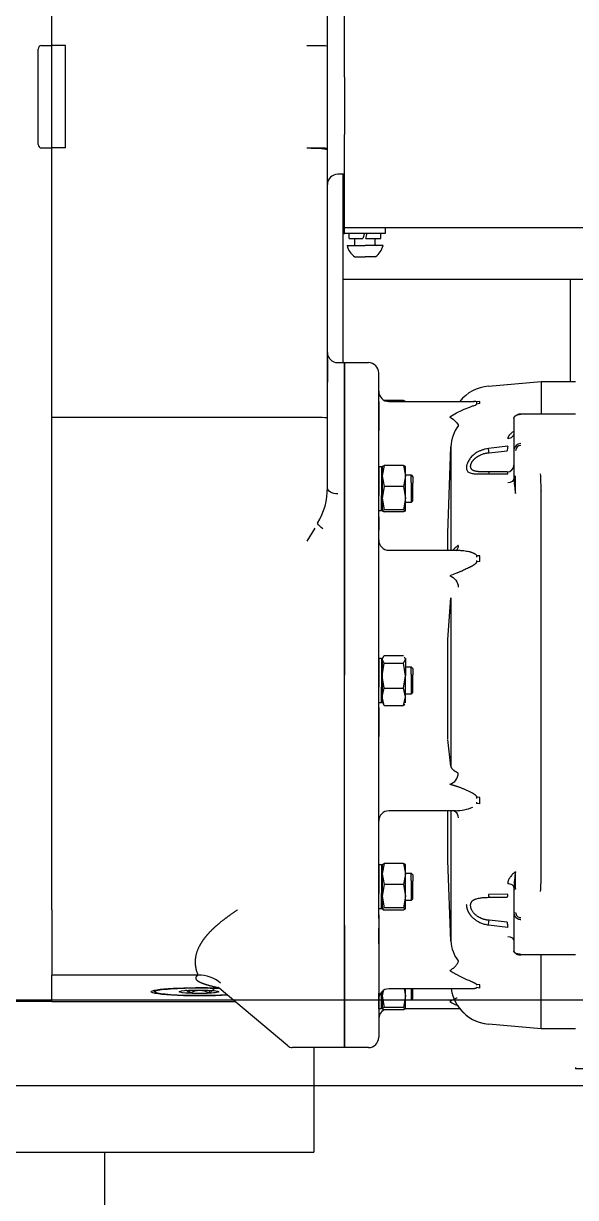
# Model space of a CAD drawing. Extents: x -599358 to 2865263, y -1062760 to 486533.
# Drawn here: x 1909829 to 1910082, y -666646 to -666108 of the extents above; entities that cross this region are included whole.
import ezdxf

# ---------------------------------------------------------------- set-up
doc = ezdxf.new("R2010")
doc.units = 0
for name, color, linetype in [('A-LIN-V', 9, 'Continuous'), ('EWHS5T6M-1', 7, 'Continuous'), ('EWHS5T6M-3', 7, 'Continuous'), ('FHSGH10105-主梁-06', 7, 'Continuous'), ('取电臂', 7, 'Continuous')]:
    doc.layers.add(name, color=color, linetype=linetype)

# ---------------------------------------------------------------- blocks, each defined once
blk = doc.blocks.new('G$C20E3758E-M')
at = {"layer": 'EWHS5T6M-1', "color": 3, "linetype": 'Continuous'}
for p, q in [((-1242.83, 2948.21), (-1242.83, 2978.13)), ((-1317.82, 2753.73), (-1317.82, 2723.15)), ((-1317.82, 2753.73), (-1317.82, 2723.15)), ((-1429.81, 2723.15), (-1357.82, 2723.15)), ((-1378.82, 2723.15), (-1357.82, 2723.15))]:
    blk.add_line(p, q, dxfattribs=at)
at = {"layer": 'EWHS5T6M-3', "color": 3, "linetype": 'Continuous'}
for p, q in [((-1308.83, 3037.09), (-1308.83, 3223.6)), ((-1394.32, 3046.28), (-1394.32, 3136.92)), ((-1394.32, 3046.28), (-1394.32, 3136.4)), ((-1313.82, 3046.19), (-1313.82, 3104.82)), ((-1398.32, 3017.39), (-1398.32, 3045.28)), ((-1397.32, 3046.28), (-1394.32, 3046.28)), ((-1394.32, 3044.66), (-1394.32, 3046.28)), ((-1394.32, 3044.66), (-1394.32, 3046.28)), ((-1390.32, 3046.28), (-1394.32, 3046.28)), ((-1394.32, 3041.45), (-1394.32, 3044.66)), ((-1394.32, 3041.45), (-1394.32, 3044.66)), ((-1390.32, 3016.39), (-1390.32, 3046.28)), ((-1319.82, 3046.28), (-1314.82, 3046.28)), ((-1313.82, 3016.31), (-1313.82, 3046.19)), ((-1394.32, 3019.13), (-1394.32, 3041.45)), ((-1394.32, 3019.13), (-1394.32, 3041.45)), ((-1308.83, 3037.09), (-1308.83, 3020.35)), ((-1308.83, 3019.63), (-1308.83, 3020.35)), ((-1394.32, 3016.39), (-1394.32, 3019.13)), ((-1394.32, 3016.39), (-1394.32, 3019.13)), ((-1308.83, 2993.13), (-1308.83, 3019.63)), ((-1397.32, 3016.39), (-1394.32, 3016.39)), ((-1394.32, 2938.36), (-1394.32, 3016.39)), ((-1394.32, 2937.7), (-1394.32, 3016.39)), ((-1390.32, 3016.39), (-1394.32, 3016.39)), ((-1319.82, 3016.39), (-1314.82, 3016.39)), ((-1313.82, 3015.87), (-1313.82, 3016.31)), ((-1313.82, 2937.58), (-1313.82, 3015.87)), ((-1308.83, 3008.72), (-1310.82, 3008.72)), ((-1309.32, 3008.72), (-1309.32, 2953.71)), ((-1308.83, 2993.13), (-726.88, 2993.13)), ((-1308.83, 2991.53), (-1308.83, 2993.13)), ((-1296.83, 2991.53), (-1296.83, 2993.13)), ((-1308.83, 2991.29), (-1309.32, 2991.29)), ((-1308.83, 2991.29), (-1308.83, 2991.53)), ((-1308.83, 2991.53), (-1296.83, 2991.53)), ((-1307.48, 2989.93), (-1307.48, 2991.53)), ((-1307.48, 2989.93), (-1303.45, 2989.93)), ((-1305.83, 2988.18), (-1305.83, 2989.93)), ((-1303.03, 2991.53), (-1303.45, 2989.93)), ((-1302.63, 2989.93), (-1302.2, 2991.53)), ((-1302.63, 2989.93), (-1298.18, 2989.93)), ((-1299.83, 2988.18), (-1299.83, 2989.93)), ((-1298.18, 2989.93), (-1298.18, 2991.53)), ((-1308.08, 2987.93), (-1302.83, 2987.93)), ((-1297.58, 2987.93), (-1302.83, 2987.93)), ((-1305.83, 2984.63), (-1302.83, 2984.63)), ((-1299.83, 2984.63), (-1302.83, 2984.63)), ((-1300.52, 2984.63), (-1300.51, 2984.63)), ((-1313.82, 2954.6), (-1313.82, 2947.98)), ((-1310.82, 2953.71), (-1308.83, 2953.71)), ((-1308.83, 2953.71), (-1308.83, 2862.43)), ((-1308.83, 2789.45), (-1308.83, 2953.71)), ((-1308.83, 2953.71), (-1301.83, 2953.71)), ((-1298.83, 2791.38), (-1298.83, 2950.71)), ((-1266.78, 2946.86), (-1251.33, 2948.21)), ((-1251.33, 2948.21), (-1251.33, 2938.75)), ((-1251.33, 2948.21), (-1241.33, 2948.21)), ((-1298.83, 2942.4), (-1298.83, 2933.94)), ((-1291.61, 2942.7), (-1297.19, 2942.7)), ((-1295.83, 2942.37), (-1270.96, 2942.37)), ((-1291.03, 2942.37), (-1291.61, 2942.7)), ((-1291.03, 2942.37), (-1291.03, 2942.4)), ((-1269.33, 2942.36), (-1270.23, 2942.23)), ((-1270.23, 2942.23), (-1270.23, 2941.63)), ((-1269.33, 2941.77), (-1270.23, 2941.63)), ((-1269.33, 2941.77), (-1269.33, 2942.35)), ((-1257.33, 2938.75), (-1241.33, 2938.75)), ((-1394.32, 2811.78), (-1394.32, 2937.7)), ((-1319.82, 2937.7), (-1394.32, 2937.7)), ((-1394.32, 2811.78), (-1394.32, 2937.04)), ((-1313.82, 2917.24), (-1313.82, 2937.58)), ((-1259.33, 2937.43), (-1259.33, 2928.18)), ((-1298.83, 2929.4), (-1298.83, 2933.94)), ((-1278.65, 2903.88), (-1277.73, 2929.16)), ((-1277.73, 2929.16), (-1277.73, 2898.93)), ((-1261.16, 2929.33), (-1266.78, 2928.63)), ((-1266.61, 2927.42), (-1261.33, 2927.93)), ((-1259.33, 2928.18), (-1259.33, 2920.75)), ((-1298.83, 2923.41), (-1298.83, 2914.96)), ((-1298.83, 2923.41), (-1298, 2923.41)), ((-1298, 2923.41), (-1298, 2914.96)), ((-1298, 2923.41), (-1297.83, 2922.71)), ((-1297.25, 2923.71), (-1297.83, 2920.64)), ((-1297.83, 2923.41), (-1297.83, 2920.64)), ((-1297.74, 2923.44), (-1297.25, 2923.71)), ((-1291.61, 2923.71), (-1297.25, 2923.71)), ((-1291.61, 2923.71), (-1291.03, 2920.64)), ((-1291.03, 2923.39), (-1291.61, 2923.71)), ((-1291.03, 2920.64), (-1291.03, 2923.41)), ((-1291.03, 2920.91), (-1289.33, 2920.91)), ((-1289.33, 2918.76), (-1289.33, 2920.91)), ((-1289.33, 2920.91), (-1288.83, 2920.41)), ((-1266.78, 2921.23), (-1261.16, 2921.24)), ((-1261.33, 2921.79), (-1266.61, 2921.79)), ((-1259.33, 2920.75), (-1259.33, 2919.97)), ((-1297.83, 2920.64), (-1297.83, 2914.17)), ((-1297.83, 2920.64), (-1297.25, 2917.57)), ((-1297.25, 2917.57), (-1297.83, 2914.17)), ((-1291.61, 2917.57), (-1297.25, 2917.57)), ((-1291.03, 2920.64), (-1291.61, 2917.57)), ((-1291.61, 2917.57), (-1291.03, 2914.17)), ((-1291.03, 2914.17), (-1291.03, 2920.64)), ((-1289.33, 2918.76), (-1289.33, 2912.91)), ((-1288.83, 2920.41), (-1288.83, 2918.53)), ((-1288.83, 2913.41), (-1288.83, 2918.53)), ((-1298.83, 2910.41), (-1298.83, 2914.96)), ((-1298, 2910.41), (-1298, 2914.96)), ((-1297.83, 2914.17), (-1297.25, 2910.76)), ((-1297.83, 2914.17), (-1297.83, 2910.44)), ((-1291.03, 2914.17), (-1291.61, 2910.76)), ((-1291.03, 2910.44), (-1291.03, 2914.17)), ((-1251.33, 2804.45), (-1251.33, 2916.24)), ((-1298, 2910.41), (-1298.83, 2910.41)), ((-1297.83, 2911.11), (-1298, 2910.41)), ((-1297.25, 2910.76), (-1297.83, 2910.44)), ((-1297.83, 2910.44), (-1297.25, 2910.11)), ((-1297.83, 2910.41), (-1297.83, 2910.44)), ((-1291.61, 2910.76), (-1297.25, 2910.76)), ((-1291.61, 2910.76), (-1291.03, 2910.44)), ((-1291.03, 2910.44), (-1291.61, 2910.11)), ((-1289.33, 2912.91), (-1291.03, 2912.91)), ((-1288.83, 2913.41), (-1289.33, 2912.91)), ((-1298.83, 2908.7), (-1298.83, 2904.79)), ((-1291.61, 2910.11), (-1297.25, 2910.11)), ((-1317.52, 2905.43), (-1319.82, 2901.56)), ((-1298.83, 2900.25), (-1298.83, 2904.79)), ((-1278.65, 2898.93), (-1278.65, 2903.88)), ((-1295.83, 2898.93), (-1275.41, 2898.93)), ((-1270.23, 2897.31), (-1270.24, 2896.94)), ((-1269.33, 2897.35), (-1270.23, 2897.31)), ((-1269.33, 2895.63), (-1269.33, 2897.35)), ((-1270.24, 2895.91), (-1270.23, 2895.54)), ((-1269.33, 2895.63), (-1270.23, 2895.54)), ((-1276.11, 2892.23), (-1278.04, 2891.49)), ((-1278.65, 2872.83), (-1277.73, 2885.06)), ((-1277.73, 2885.06), (-1277.73, 2835.94)), ((-1278.65, 2843.9), (-1278.65, 2872.83)), ((-1298.83, 2867.41), (-1298.83, 2858.95)), ((-1298.83, 2867.41), (-1298, 2867.41)), ((-1298, 2867.41), (-1298, 2858.95)), ((-1298, 2867.41), (-1297.83, 2866.71)), ((-1297.83, 2867.11), (-1297.25, 2868.24)), ((-1297.25, 2865.98), (-1297.83, 2867.11)), ((-1297.83, 2867.11), (-1297.83, 2862.31)), ((-1297.83, 2862.31), (-1297.25, 2865.98)), ((-1297.25, 2868.24), (-1291.61, 2868.24)), ((-1297.25, 2865.98), (-1291.61, 2865.98)), ((-1291.61, 2865.98), (-1291.03, 2867.11)), ((-1291.03, 2862.31), (-1291.61, 2865.98)), ((-1291.03, 2867.11), (-1291.34, 2867.73)), ((-1291.03, 2867.41), (-1291.03, 2867.11)), ((-1291.03, 2867.11), (-1291.03, 2862.31)), ((-1308.83, 2753.73), (-1308.83, 2862.43)), ((-1291.03, 2864.91), (-1289.33, 2864.91)), ((-1289.33, 2862.76), (-1289.33, 2864.91)), ((-1289.33, 2864.91), (-1288.83, 2864.41)), ((-1289.33, 2862.76), (-1289.33, 2856.91)), ((-1288.83, 2864.41), (-1288.83, 2862.53)), ((-1288.83, 2857.41), (-1288.83, 2862.53)), ((-1298.83, 2854.41), (-1298.83, 2858.95)), ((-1298, 2854.41), (-1298, 2858.95)), ((-1297.25, 2858.65), (-1297.83, 2862.31)), ((-1297.83, 2862.31), (-1297.83, 2856.12)), ((-1291.61, 2858.65), (-1291.03, 2862.31)), ((-1291.03, 2856.12), (-1291.03, 2862.31)), ((-1297.83, 2856.12), (-1297.25, 2858.65)), ((-1297.83, 2856.12), (-1297.83, 2854.41)), ((-1297.25, 2853.58), (-1297.83, 2856.12)), ((-1297.25, 2858.65), (-1291.61, 2858.65)), ((-1291.03, 2856.12), (-1291.61, 2858.65)), ((-1291.61, 2853.58), (-1291.03, 2856.12)), ((-1289.33, 2856.91), (-1291.03, 2856.91)), ((-1291.03, 2854.41), (-1291.03, 2856.12)), ((-1288.83, 2857.41), (-1289.33, 2856.91)), ((-1298, 2854.41), (-1298.83, 2854.41)), ((-1298.83, 2853.03), (-1298.83, 2844.57)), ((-1297.83, 2855.11), (-1298, 2854.41)), ((-1297.83, 2854.71), (-1297.25, 2853.58)), ((-1297.25, 2853.58), (-1291.61, 2853.58)), ((-1291.34, 2854.09), (-1291.61, 2853.58)), ((-1298.83, 2840.03), (-1298.83, 2844.57)), ((-1277.73, 2835.94), (-1278.63, 2843.72)), ((-1270.23, 2826.86), (-1270.24, 2826.46)), ((-1270.24, 2825.35), (-1270.23, 2824.95)), ((-1269.33, 2826.79), (-1270.23, 2826.86)), ((-1269.33, 2824.94), (-1270.23, 2824.95)), ((-1269.33, 2824.94), (-1269.33, 2826.79)), ((-1276.42, 2822.86), (-1295.83, 2822.86)), ((-1278.65, 2818.21), (-1278.65, 2822.86)), ((-1277.78, 2823.03), (-1277.73, 2822.6)), ((-1277.73, 2822.6), (-1277.73, 2801.27)), ((-1278.65, 2808.34), (-1278.65, 2818.21)), ((-1394.32, 2793.9), (-1394.32, 2811.78)), ((-1394.32, 2793.9), (-1394.32, 2811.78)), ((-1277.73, 2784.83), (-1278.65, 2808.34)), ((-1298.83, 2807.19), (-1298.83, 2798.74)), ((-1298.83, 2807.19), (-1298, 2807.19)), ((-1298, 2807.19), (-1298, 2798.74)), ((-1298, 2807.19), (-1297.83, 2806.49)), ((-1297.25, 2807.5), (-1297.83, 2804.42)), ((-1297.83, 2807.19), (-1297.83, 2804.42)), ((-1297.83, 2804.42), (-1297.25, 2801.35)), ((-1297.83, 2804.42), (-1297.83, 2797.95)), ((-1297.74, 2807.22), (-1297.25, 2807.5)), ((-1291.61, 2807.5), (-1297.25, 2807.5)), ((-1291.03, 2807.17), (-1291.61, 2807.5)), ((-1291.61, 2807.5), (-1291.03, 2804.42)), ((-1291.03, 2804.42), (-1291.61, 2801.35)), ((-1291.03, 2804.42), (-1291.03, 2807.19)), ((-1291.03, 2804.69), (-1289.33, 2804.69)), ((-1291.03, 2797.95), (-1291.03, 2804.42)), ((-1289.33, 2802.54), (-1289.33, 2804.69)), ((-1289.33, 2804.69), (-1288.83, 2804.19)), ((-1288.83, 2804.19), (-1288.83, 2802.31)), ((-1251.33, 2804.44), (-1251.33, 2804.45)), ((-1297.25, 2801.35), (-1297.83, 2797.95)), ((-1291.61, 2801.35), (-1297.25, 2801.35)), ((-1291.61, 2801.35), (-1291.03, 2797.95)), ((-1289.33, 2802.54), (-1289.33, 2796.7)), ((-1288.83, 2797.2), (-1288.83, 2802.31)), ((-1277.73, 2801.27), (-1277.73, 2784.83)), ((-1298.83, 2794.2), (-1298.83, 2798.74)), ((-1298, 2794.2), (-1298, 2798.74)), ((-1297.83, 2797.95), (-1297.25, 2794.55)), ((-1297.83, 2797.95), (-1297.83, 2794.22)), ((-1291.03, 2797.95), (-1291.61, 2794.55)), ((-1291.03, 2794.22), (-1291.03, 2797.95)), ((-1261.16, 2798.49), (-1266.78, 2798.38)), ((-1266.61, 2797.6), (-1261.33, 2797.68)), ((-1259.33, 2800.45), (-1259.33, 2799.72)), ((-1259.33, 2799.72), (-1259.33, 2792.88)), ((-1394.32, 2793.9), (-1394.32, 2775.35)), ((-1394.32, 2793.9), (-1394.32, 2774.9)), ((-1298, 2794.2), (-1298.83, 2794.2)), ((-1297.83, 2794.9), (-1298, 2794.2)), ((-1297.25, 2794.55), (-1297.83, 2794.22)), ((-1297.83, 2794.22), (-1297.25, 2793.89)), ((-1297.83, 2794.2), (-1297.83, 2794.22)), ((-1291.61, 2794.55), (-1297.25, 2794.55)), ((-1291.61, 2793.89), (-1297.25, 2793.89)), ((-1291.61, 2794.55), (-1291.03, 2794.22)), ((-1291.03, 2794.22), (-1291.61, 2793.89)), ((-1289.33, 2796.7), (-1291.03, 2796.7)), ((-1288.83, 2797.2), (-1289.33, 2796.7)), ((-1298.83, 2792.48), (-1298.83, 2788.57)), ((-1298.83, 2791.38), (-1298.83, 2756.73)), ((-1261.33, 2790.37), (-1266.61, 2790.88)), ((-1259.33, 2792.88), (-1259.33, 2781.84)), ((-1308.83, 2789.45), (-1308.83, 2753.73)), ((-1298.83, 2784.03), (-1298.83, 2788.57)), ((-1266.78, 2789.56), (-1261.16, 2788.85)), ((-1241.33, 2780.78), (-1257.33, 2780.78)), ((-1251.33, 2759.23), (-1251.33, 2780.78)), ((-1298.83, 2778.04), (-1298.83, 2769.59)), ((-1351.65, 2774.9), (-1394.32, 2774.9)), ((-1394.32, 2767.06), (-1394.32, 2774.9)), ((-1394.32, 2767.18), (-1394.32, 2774.79)), ((-1351.65, 2774.9), (-1351.64, 2774.9)), ((-1364.32, 2770.02), (-1364.32, 2770.48)), ((-1354.02, 2769.58), (-1354.02, 2770.47)), ((-1348.25, 2769.6), (-1348.25, 2770.45)), ((-1325.38, 2754.2), (-1345.45, 2771.03)), ((-1298, 2769.94), (-1298, 2769.59)), ((-1297.58, 2770.24), (-1297.83, 2768.8)), ((-1297.83, 2770.11), (-1297.83, 2768.8)), ((-1271.85, 2770.88), (-1295.83, 2770.88)), ((-1291.38, 2770.88), (-1291.03, 2768.8)), ((-1291.03, 2768.8), (-1291.03, 2770.88)), ((-1289.33, 2770.88), (-1289.33, 2767.54)), ((-1288.83, 2768.04), (-1288.83, 2770.88)), ((-1270.23, 2772.14), (-1270.24, 2771.95)), ((-1270.24, 2771.41), (-1270.23, 2771.22)), ((-1269.33, 2772), (-1270.23, 2772.14)), ((-1269.33, 2771.11), (-1270.23, 2771.22)), ((-1269.33, 2771.11), (-1269.33, 2772)), ((-1394.32, 2767.14), (-1413.54, 2767.14)), ((-1340.71, 2767.06), (-1394.32, 2767.06)), ((-1298.83, 2765.04), (-1298.83, 2769.59)), ((-1298, 2765.04), (-1298, 2769.59)), ((-1297.83, 2768.8), (-1297.83, 2765.07)), ((-1297.83, 2768.8), (-1297.25, 2765.39)), ((-1291.03, 2768.8), (-1291.61, 2765.39)), ((-1291.03, 2765.07), (-1291.03, 2768.8)), ((-1289.33, 2767.54), (-1291.03, 2767.54)), ((-1288.83, 2768.04), (-1289.33, 2767.54)), ((-1298, 2765.04), (-1298.83, 2765.04)), ((-1297.83, 2765.74), (-1298, 2765.04)), ((-1297.25, 2765.39), (-1297.83, 2765.07)), ((-1297.83, 2765.04), (-1297.83, 2765.07)), ((-1297.83, 2765.07), (-1297.25, 2764.74)), ((-1291.61, 2765.39), (-1297.25, 2765.39)), ((-1291.61, 2764.74), (-1297.25, 2764.74)), ((-1291.61, 2764.74), (-1297.19, 2764.74)), ((-1291.61, 2765.39), (-1291.03, 2765.07)), ((-1291.03, 2765.07), (-1291.61, 2764.74)), ((-1291.03, 2765.07), (-1291.61, 2764.74)), ((-1275.13, 2765.07), (-1291.03, 2765.07)), ((-1275.13, 2765.07), (-1291.03, 2765.07)), ((-1298.83, 2762.07), (-1298.83, 2756.73)), ((-1251.33, 2759.23), (-1266.78, 2760.58)), ((-1251.33, 2759.23), (-1266.78, 2760.58)), ((-1241.33, 2759.23), (-1251.33, 2759.23)), ((-1241.33, 2759.23), (-1251.33, 2759.23)), ((-1308.83, 2753.73), (-1324.1, 2753.73)), ((-1317.82, 2753.73), (-1317.82, 2723.15)), ((-1317.82, 2753.73), (-1317.82, 2723.15)), ((-1308.83, 2753.73), (-1317.82, 2753.73)), ((-1301.83, 2753.73), (-1308.83, 2753.73)), ((-1301.83, 2753.73), (-1308.83, 2753.73)), ((-1241.33, 2747.95), (-1241.33, 2747.5)), ((-1241.33, 2747.95), (-1241.33, 2747.5)), ((-1051.35, 2747.5), (-1241.33, 2747.5)), ((-1051.35, 2747.5), (-1241.33, 2747.5)), ((-1429.81, 2723.15), (-1325.82, 2723.15)), ((-1378.82, 2723.15), (-1325.82, 2723.15)), ((-1325.82, 2723.15), (-1317.82, 2723.15)), ((-1325.82, 2723.15), (-1317.82, 2723.15))]:
    blk.add_line(p, q, dxfattribs=at)
for centre, radius, start, end in [((-1397.32, 3045.28), 1, 90, 180), ((-1397.32, 3017.39), 1, 180, 270), ((-1310.82, 3005.72), 3, 90, 180), ((-1302.83, 2989.09), 5.38, 192.4855, 236.0883), ((-1306.08, 2988.18), 0.25, 270, 0), ((-1299.58, 2988.18), 0.25, 180, 270), ((-1302.83, 2989.09), 5.38, 303.9117, 347.5145), ((-1310.82, 2956.71), 3, 180, 270), ((-1301.83, 2950.71), 3, 0, 90), ((-1295.83, 2945.37), 3, 180, 270), ((-1265.74, 2934.91), 12, 95, 141.5339), ((-1318.32, 2865.73), 71.99, 86.4159, 91.1933), ((-1266.43, 2928.73), 11.3, 144.0079, 177.8344), ((-1316.7, 2920.84), 50.53, 7.4867, 8.8757), ((-1208.82, 2922.12), 52.83, 172.1589, 173.6941), ((-1257.38, 2928.13), 1.95, 88.589, 178.5506), ((-1257.31, 2928.03), 1.52, 90.7749, 180.7566), ((-1261.33, 2923.79), 2, 269.9622, 359.9621), ((-1589.91, 2904.04), 338.8, 2.0647, 2.9141), ((-1332.94, 2916.97), 19.12, 327.9797, 0.804), ((-1222.73, 2921.51), 36.64, 182.4106, 189.3696), ((-1862.76, 2923.29), 603.93, 359.2651, 359.74293), ((-1251.22, 2916.24), 0.108, 178.9565, 182.8542), ((-1295.83, 2901.93), 3, 180, 270), ((-1279.02, 2833.92), 3.44, 286.5513, 359.1466), ((-1295.83, 2819.86), 3, 90, 180), ((-1276.38, 2835.54), 12.65, 269.7868, 293.4148), ((-1216.53, 2798.58), 42.84, 171.2625, 177.4992), ((-2079.9, 2795.54), 821.09, 0.30865, 0.66611), ((-1471.82, 2811.31), 220.6, 356.89, 358.2177), ((-1264.41, 2798.5), 2.38, 182.9811, 202.2857), ((-1819.01, 2862.66), 557.05, 352.4592, 352.5971), ((-1257.37, 2793.17), 1.46, 181.5469, 271.5974), ((-1060.95, 2812.51), 201.6, 186.3031, 186.7393), ((-1267.63, 2785.27), 10.11, 182.5089, 218.1426), ((-1258.84, 2781.86), 0.486, 181.8362, 271.7254), ((-1351.65, 2764.41), 10.5, 50.834, 89.9004), ((-1351.12, 2764.49), 5.86, 60.694, 119.6827), ((-1295.83, 2767.88), 3, 90, 180), ((-1265.74, 2772.53), 12, 187.9295, 265), ((-1271.1, 2778.27), 13.09, 238.0128, 249.6984), ((-1295.83, 2762.07), 3, 117.1281, 180), ((-1295.83, 2762.07), 3, 117.1281, 180), ((-1265.74, 2772.53), 12, 218.4661, 265), ((-1301.83, 2756.73), 3, 270, 0), ((-1301.83, 2756.73), 3, 270, 0), ((-1324.1, 2755.73), 2, 230, 270)]:
    blk.add_arc(centre, radius, start, end, dxfattribs=at)
at = {"layer": 'EWHS5T6M-3', "color": 3, "linetype": 'Continuous', "extrusion": (0, 0, -1)}
for centre, major_axis, ratio, start_param, end_param in [((-1314.82, 3046.19), (1, 0), 0.087156, 4.712389, 6.283185), ((-1319.82, 3015.87), (6, 0), 0.087156, 4.712389, 6.283185), ((-1314.82, 3016.31), (-1, 0), 0.087156, 1.570796, 3.141593), ((-1278.04, 2936.96), (2.42, -1.77), 0.246907, 4.534324, 6.060506), ((-1310.82, 2917.24), (3, 0), 0.616789, 1.570796, 3.141593), ((-1261.33, 2919.97), (-2, 0), 0.692826, 3.141565, 4.625123), ((-1315.18, 2906.72), (2.05, -2.19), 0.378821, 1.18491, 1.960757), ((-1278.04, 2888.83), (1.66, -2.5), 0.728317, 3.880999, 5.407181), ((-1278.04, 2820.13), (-1.19, -2.75), 0.783089, 3.209194, 4.163104), ((-1258.83, 2792.88), (0.5, 0), 0.5, 3.141593, 4.712389), ((-1261.33, 2784.77), (-2, 0), 0.721105, 1.658063, 3.14162), ((-1351.32, 2770.02), (13, 0), 0.087156, 0.894834, 3.627495), ((-1351.32, 2770.02), (14, 0), 0.087156, 3.141593, 5.13954), ((-1351.32, 2770.02), (-14, 0), 0.087156, 4.081811, 6.283185), ((-1351.32, 2770.02), (-13, 0), 0.087156, 0.485902, 2.024816), ((-1351.32, 2770.02), (5.77, 0), 0.087156, 3.103896, 4.151094), ((-1351.32, 2770.02), (-5.77, 0), 0.087156, 5.198291, 6.245489), ((-1351.32, 2770.02), (-5.77, 0), 0.087156, 1.009501, 2.056699), ((-1351.32, 2770.02), (5.77, 0), 0.087156, 5.198291, 6.245489), ((-1351.32, 2770.02), (-5.77, 0), 0.087156, 3.103896, 3.627495), ((-1351.32, 2770.02), (5.77, 0), 0.087156, 1.009501, 2.056699), ((-1351.32, 2770.02), (5.77, 0), 0.087156, 0.485902, 1.009501)]:
    blk.add_ellipse(centre, major_axis=major_axis, ratio=ratio, start_param=start_param, end_param=end_param, dxfattribs=at)
at = {"layer": 'EWHS5T6M-3', "color": 3, "linetype": 'Continuous'}
for points, degree, knots in [([(-1278.04, 2937.87), (-1277.44, 2938.27), (-1276.78, 2938.67), (-1275.36, 2939.43), (-1274.63, 2939.77), (-1273.13, 2940.41), (-1272.36, 2940.7), (-1271.3, 2941.09), (-1270.96, 2941.21), (-1270.41, 2941.44), (-1270.21, 2941.55), (-1270.23, 2941.63)], 3, [0, 0, 0, 0, 0.25, 0.25, 0.5, 0.5, 0.75, 0.75, 0.875, 0.875, 1, 1, 1, 1]), ([(-1270.23, 2942.23), (-1270.21, 2942.29), (-1270.33, 2942.33), (-1270.59, 2942.36), (-1270.69, 2942.37), (-1270.91, 2942.37), (-1271.03, 2942.37), (-1271.15, 2942.37)], 3, [0, 0, 0, 0, 0.125, 0.125, 0.1875, 0.1875, 0.25, 0.25, 0.25, 0.25]), ([(-1259.33, 2937.43), (-1259.33, 2937.46), (-1259.33, 2937.52), (-1259.31, 2937.6), (-1259.29, 2937.68), (-1259.26, 2937.76), (-1259.23, 2937.83), (-1259.18, 2937.9), (-1259.13, 2937.97), (-1259.08, 2938.04), (-1259.01, 2938.1), (-1258.95, 2938.16), (-1258.88, 2938.22), (-1258.8, 2938.27), (-1258.72, 2938.32), (-1258.64, 2938.37), (-1258.56, 2938.41), (-1258.47, 2938.45), (-1258.39, 2938.48), (-1258.3, 2938.52), (-1258.21, 2938.54), (-1258.12, 2938.57), (-1258.03, 2938.59), (-1257.94, 2938.61), (-1257.85, 2938.62), (-1257.76, 2938.63), (-1257.67, 2938.64), (-1257.58, 2938.65), (-1257.5, 2938.65), (-1257.41, 2938.66), (-1257.36, 2938.66), (-1257.33, 2938.66)], 3, [0, 0, 0, 0, 0.043815, 0.086945, 0.129389, 0.171151, 0.212229, 0.252628, 0.292346, 0.331388, 0.369753, 0.407445, 0.444466, 0.480818, 0.516503, 0.551525, 0.585887, 0.619591, 0.652642, 0.685043, 0.716798, 0.747913, 0.778391, 0.808237, 0.837458, 0.866059, 0.894046, 0.921426, 0.948207, 0.974395, 1, 1, 1, 1]), ([(-1259.34, 2933.66), (-1259.46, 2933.58), (-1259.86, 2933.31), (-1260.32, 2932.95), (-1260.66, 2932.59), (-1260.83, 2932.37), (-1260.95, 2932.18), (-1261.04, 2932), (-1261.11, 2931.82), (-1261.15, 2931.65), (-1261.15, 2931.53), (-1261.16, 2931.48)], 3, [0.1382956, 0.1382956, 0.1382956, 0.1382956, 0.2500172, 0.4998753, 0.6030875, 0.6772768, 0.7499776, 0.8148651, 0.874988, 0.9374957, 1, 1, 1, 1]), ([(-1259.33, 2933.13), (-1259.33, 2932.76), (-1259.51, 2932.33), (-1260.21, 2931.69), (-1260.71, 2931.51), (-1261.16, 2931.48)], 3, [0, 0, 0, 0, 0.5, 0.5, 1, 1, 1, 1]), ([(-1266.78, 2928.63), (-1267.09, 2928.59), (-1267.69, 2928.49), (-1268.54, 2928.25), (-1269.32, 2927.94), (-1270.03, 2927.58), (-1270.67, 2927.16), (-1271.38, 2926.6), (-1272.1, 2925.84), (-1272.73, 2924.89), (-1273.14, 2923.93), (-1273.29, 2922.98), (-1273.11, 2922.13), (-1272.42, 2921.55), (-1271.35, 2921.31), (-1270.03, 2921.21), (-1268.52, 2921.22), (-1267.38, 2921.23), (-1266.78, 2921.23)], 3, [0, 0, 0, 0, 0.046911, 0.091358, 0.133588, 0.173887, 0.212578, 0.250021, 0.313574, 0.374949, 0.43869, 0.499966, 0.579793, 0.660027, 0.750395, 0.825815, 0.908239, 1, 1, 1, 1]), ([(-1271.99, 2923.42), (-1271.98, 2923.47), (-1271.98, 2923.55), (-1271.97, 2923.68), (-1271.95, 2923.82), (-1271.92, 2923.95), (-1271.88, 2924.09), (-1271.83, 2924.23), (-1271.77, 2924.37), (-1271.71, 2924.5), (-1271.63, 2924.64), (-1271.55, 2924.78), (-1271.46, 2924.92), (-1271.36, 2925.06), (-1271.25, 2925.19), (-1271.13, 2925.33), (-1271, 2925.47), (-1270.87, 2925.6), (-1270.72, 2925.73), (-1270.57, 2925.86), (-1270.41, 2925.99), (-1270.13, 2926.2), (-1269.72, 2926.47), (-1269.14, 2926.77), (-1268.45, 2927.05), (-1267.6, 2927.28), (-1266.96, 2927.37), (-1266.61, 2927.42)], 3, [0, 0, 0, 0, 0.025288, 0.050219, 0.074845, 0.099219, 0.123396, 0.147433, 0.171387, 0.195316, 0.219278, 0.243332, 0.267533, 0.291939, 0.316604, 0.341581, 0.366922, 0.392675, 0.418887, 0.445603, 0.472864, 0.500709, 0.581938, 0.664866, 0.750426, 0.865857, 1, 1, 1, 1]), ([(-1266.61, 2921.79), (-1266.71, 2921.79), (-1266.92, 2921.79), (-1267.22, 2921.79), (-1267.52, 2921.79), (-1267.8, 2921.79), (-1268.08, 2921.8), (-1268.36, 2921.8), (-1268.62, 2921.81), (-1268.87, 2921.82), (-1269.12, 2921.83), (-1269.36, 2921.85), (-1269.59, 2921.87), (-1269.82, 2921.89), (-1270.03, 2921.92), (-1270.29, 2921.95), (-1270.57, 2922.01), (-1270.87, 2922.09), (-1271.13, 2922.19), (-1271.36, 2922.3), (-1271.55, 2922.43), (-1271.71, 2922.58), (-1271.83, 2922.76), (-1271.92, 2922.96), (-1271.98, 2923.18), (-1271.98, 2923.34), (-1271.99, 2923.42)], 3, [0, 0, 0, 0, 0.039878, 0.078912, 0.117144, 0.154619, 0.191384, 0.227489, 0.262988, 0.297935, 0.332389, 0.366411, 0.400064, 0.433413, 0.466526, 0.499471, 0.55456, 0.607472, 0.65855, 0.708176, 0.756766, 0.804764, 0.852628, 0.900824, 0.949803, 1, 1, 1, 1]), ([(-1261.33, 2921.79), (-1261.32, 2921.79), (-1261.31, 2921.8), (-1261.3, 2921.79), (-1261.28, 2921.77), (-1261.27, 2921.75), (-1261.25, 2921.72), (-1261.24, 2921.68), (-1261.23, 2921.64), (-1261.22, 2921.6), (-1261.21, 2921.55), (-1261.2, 2921.5), (-1261.19, 2921.45), (-1261.18, 2921.39), (-1261.17, 2921.34), (-1261.16, 2921.29), (-1261.16, 2921.25), (-1261.16, 2921.24)], 3, [0, 0, 0, 0, 0.087736, 0.172459, 0.254169, 0.332866, 0.408552, 0.481226, 0.550891, 0.617546, 0.681193, 0.741833, 0.799468, 0.8541, 0.905731, 0.954363, 1, 1, 1, 1]), ([(-1259.33, 2920.75), (-1259.33, 2920.71), (-1259.28, 2920.66), (-1259.09, 2920.6), (-1258.96, 2920.58), (-1258.83, 2920.58)], 3, [0, 0, 0, 0, 0.5, 0.5, 1, 1, 1, 1]), ([(-1275.58, 2900.34), (-1275.64, 2900.3), (-1275.78, 2900.21), (-1275.97, 2900.08), (-1276.15, 2899.94), (-1276.33, 2899.8), (-1276.5, 2899.65), (-1276.65, 2899.5), (-1276.8, 2899.35), (-1276.94, 2899.19), (-1277.06, 2899.05), (-1277.13, 2898.97), (-1277.15, 2898.93)], 3, [0, 0, 0, 0, 0.0512179, 0.1029462, 0.155185, 0.2079344, 0.2611942, 0.3149645, 0.3692452, 0.4240363, 0.4793377, 0.5145566, 0.5145566, 0.5145566, 0.5145566]), ([(-1275.58, 2900.34), (-1275.59, 2900.01), (-1275.67, 2899.7), (-1275.93, 2899.16), (-1276.11, 2898.94), (-1276.34, 2898.78)], 3, [0, 0, 0, 0, 0.25, 0.25, 0.5, 0.5, 0.5, 0.5]), ([(-1275.44, 2898.93), (-1275.34, 2898.93), (-1275.12, 2898.92), (-1274.77, 2898.9), (-1274.38, 2898.87), (-1273.85, 2898.81), (-1273.23, 2898.72), (-1272.61, 2898.59), (-1272.2, 2898.49), (-1271.89, 2898.4), (-1271.63, 2898.32), (-1271.38, 2898.23), (-1271.14, 2898.13), (-1270.94, 2898.03), (-1270.76, 2897.93), (-1270.6, 2897.83), (-1270.47, 2897.73), (-1270.37, 2897.63), (-1270.3, 2897.52), (-1270.24, 2897.42), (-1270.23, 2897.35), (-1270.23, 2897.31)], 3, [0.3257543, 0.3257543, 0.3257543, 0.3257543, 0.3613853, 0.4062751, 0.4527727, 0.500881, 0.5992214, 0.6735374, 0.723826, 0.7500871, 0.7851314, 0.8174815, 0.8471724, 0.87425, 0.8987742, 0.9208263, 0.9405178, 0.9580058, 0.9735141, 0.9873631, 1, 1, 1, 1]), ([(-1270.23, 2895.54), (-1270.23, 2895.52), (-1270.23, 2895.48), (-1270.24, 2895.43), (-1270.27, 2895.37), (-1270.3, 2895.3), (-1270.35, 2895.24), (-1270.4, 2895.17), (-1270.46, 2895.1), (-1270.54, 2895.03), (-1270.62, 2894.96), (-1270.71, 2894.88), (-1270.82, 2894.8), (-1270.93, 2894.72), (-1271.05, 2894.63), (-1271.18, 2894.55), (-1271.33, 2894.46), (-1271.48, 2894.37), (-1271.64, 2894.27), (-1271.81, 2894.18), (-1272, 2894.08), (-1272.19, 2893.98), (-1272.39, 2893.88), (-1272.74, 2893.71), (-1273.22, 2893.48), (-1273.8, 2893.21), (-1274.31, 2892.98), (-1274.77, 2892.78), (-1275.16, 2892.61), (-1275.48, 2892.48), (-1275.75, 2892.37), (-1275.95, 2892.29), (-1276.06, 2892.25), (-1276.11, 2892.23)], 3, [0, 0, 0, 0, 0.008829, 0.018136, 0.028111, 0.038907, 0.050647, 0.063425, 0.077315, 0.092374, 0.108648, 0.126171, 0.144972, 0.165074, 0.186496, 0.209254, 0.233361, 0.258828, 0.285663, 0.313875, 0.343471, 0.374456, 0.406836, 0.440615, 0.542663, 0.634738, 0.71684, 0.788967, 0.85112, 0.9033, 0.945505, 0.977738, 1, 1, 1, 1]), ([(-1275.58, 2833.87), (-1275.64, 2833.9), (-1275.78, 2833.97), (-1275.97, 2834.06), (-1276.15, 2834.16), (-1276.33, 2834.27), (-1276.5, 2834.37), (-1276.65, 2834.48), (-1276.8, 2834.59), (-1276.94, 2834.7), (-1277.08, 2834.82), (-1277.2, 2834.93), (-1277.3, 2835.05), (-1277.4, 2835.17), (-1277.49, 2835.3), (-1277.56, 2835.42), (-1277.62, 2835.55), (-1277.67, 2835.68), (-1277.71, 2835.81), (-1277.72, 2835.89), (-1277.73, 2835.94)], 3, [0, 0, 0, 0, 0.051218, 0.102946, 0.155185, 0.207934, 0.261194, 0.314965, 0.369245, 0.424036, 0.479338, 0.535149, 0.591471, 0.648303, 0.705645, 0.763497, 0.821858, 0.880729, 0.94011, 1, 1, 1, 1]), ([(-1278.04, 2830.62), (-1277.96, 2830.61), (-1277.81, 2830.58), (-1277.57, 2830.52), (-1277.32, 2830.45), (-1277.06, 2830.38), (-1276.77, 2830.29), (-1276.48, 2830.2), (-1276.16, 2830.09), (-1275.84, 2829.98), (-1275.5, 2829.85), (-1275.14, 2829.72), (-1274.77, 2829.57), (-1274.38, 2829.42), (-1273.85, 2829.2), (-1273.23, 2828.94), (-1272.61, 2828.66), (-1272.2, 2828.46), (-1271.89, 2828.31), (-1271.63, 2828.18), (-1271.38, 2828.03), (-1271.14, 2827.88), (-1270.94, 2827.74), (-1270.76, 2827.6), (-1270.6, 2827.47), (-1270.47, 2827.34), (-1270.37, 2827.21), (-1270.3, 2827.09), (-1270.24, 2826.98), (-1270.23, 2826.9), (-1270.23, 2826.86)], 3, [0, 0, 0, 0, 0.029067, 0.059684, 0.091862, 0.125608, 0.160931, 0.197836, 0.23633, 0.276416, 0.3181, 0.361385, 0.406275, 0.452773, 0.500881, 0.599221, 0.673537, 0.723826, 0.750087, 0.785131, 0.817481, 0.847172, 0.87425, 0.898774, 0.920826, 0.940518, 0.958006, 0.973514, 0.987363, 1, 1, 1, 1]), ([(-1258.87, 2805.09), (-1259.02, 2804.97), (-1259.3, 2804.72), (-1259.84, 2804.21), (-1260.32, 2803.68), (-1260.66, 2803.17), (-1260.83, 2802.86), (-1260.95, 2802.59), (-1261.04, 2802.33), (-1261.11, 2802.07), (-1261.15, 2801.82), (-1261.15, 2801.65), (-1261.16, 2801.56)], 3, [0, 0, 0, 0, 0.125011, 0.250017, 0.499875, 0.603087, 0.677277, 0.749978, 0.814865, 0.874988, 0.937496, 1, 1, 1, 1]), ([(-1259.33, 2800.45), (-1259.33, 2800.7), (-1259.51, 2800.99), (-1260.21, 2801.42), (-1260.71, 2801.54), (-1261.16, 2801.56)], 3, [0, 0, 0, 0, 0.5, 0.5, 1, 1, 1, 1]), ([(-1271.99, 2795.23), (-1271.98, 2795.28), (-1271.98, 2795.38), (-1271.97, 2795.53), (-1271.95, 2795.67), (-1271.92, 2795.8), (-1271.88, 2795.93), (-1271.83, 2796.05), (-1271.77, 2796.16), (-1271.71, 2796.27), (-1271.63, 2796.38), (-1271.55, 2796.48), (-1271.46, 2796.57), (-1271.36, 2796.66), (-1271.25, 2796.74), (-1271.13, 2796.82), (-1271, 2796.9), (-1270.87, 2796.97), (-1270.72, 2797.03), (-1270.57, 2797.09), (-1270.41, 2797.15), (-1270.13, 2797.24), (-1269.72, 2797.34), (-1269.14, 2797.44), (-1268.45, 2797.52), (-1267.6, 2797.57), (-1266.96, 2797.59), (-1266.61, 2797.6)], 3, [0, 0, 0, 0, 0.025288, 0.050219, 0.074845, 0.099219, 0.123396, 0.147433, 0.171387, 0.195316, 0.219278, 0.243332, 0.267533, 0.291939, 0.316604, 0.341581, 0.366922, 0.392675, 0.418887, 0.445603, 0.472864, 0.500709, 0.581938, 0.664866, 0.750426, 0.865857, 1, 1, 1, 1]), ([(-1261.16, 2798.49), (-1261.16, 2798.46), (-1261.17, 2798.39), (-1261.18, 2798.28), (-1261.2, 2798.17), (-1261.21, 2798.07), (-1261.23, 2797.96), (-1261.25, 2797.87), (-1261.28, 2797.79), (-1261.3, 2797.72), (-1261.32, 2797.69), (-1261.33, 2797.68)], 3, [0, 0, 0, 0, 0.077735, 0.163795, 0.258193, 0.360935, 0.47203, 0.591481, 0.719291, 0.855464, 1, 1, 1, 1]), ([(-1258.83, 2799.97), (-1258.96, 2799.97), (-1259.09, 2799.94), (-1259.28, 2799.85), (-1259.33, 2799.78), (-1259.33, 2799.72)], 3, [0, 0, 0, 0, 0.5, 0.5, 1, 1, 1, 1]), ([(-1340.05, 2793.9), (-1341.8, 2792.77), (-1343.27, 2791.68), (-1344.83, 2790.54), (-1346.12, 2789.42), (-1347.46, 2788.25), (-1348.52, 2787.1), (-1349.62, 2785.9), (-1350.42, 2784.71), (-1352.07, 2782.25), (-1352.39, 2779.82), (-1352.7, 2777.38), (-1351.65, 2774.9)], 2, [0, 0, 0, 0.125, 0.125, 0.25, 0.25, 0.375, 0.375, 0.5, 0.5, 0.75, 0.75, 1, 1, 1]), ([(-1273.24, 2795.51), (-1273.23, 2795.45), (-1273.23, 2795.33), (-1273.22, 2795.15), (-1273.2, 2794.97), (-1273.17, 2794.78), (-1273.14, 2794.6), (-1273.09, 2794.41), (-1273.04, 2794.22), (-1272.97, 2794.03), (-1272.9, 2793.84), (-1272.82, 2793.65), (-1272.72, 2793.46), (-1272.62, 2793.27), (-1272.51, 2793.07), (-1272.39, 2792.88), (-1272.26, 2792.69), (-1272.11, 2792.49), (-1271.96, 2792.3), (-1271.8, 2792.11), (-1271.62, 2791.92), (-1271.44, 2791.73), (-1271.19, 2791.49), (-1270.87, 2791.22), (-1270.47, 2790.92), (-1270.04, 2790.64), (-1269.58, 2790.39), (-1269.08, 2790.16), (-1268.55, 2789.96), (-1267.99, 2789.79), (-1267.4, 2789.65), (-1266.99, 2789.59), (-1266.78, 2789.56)], 3, [0, 0, 0, 0, 0.023596, 0.046848, 0.069813, 0.092549, 0.115115, 0.137574, 0.159988, 0.182418, 0.204926, 0.227574, 0.250421, 0.273525, 0.296943, 0.320728, 0.344931, 0.369601, 0.394784, 0.420522, 0.446855, 0.473821, 0.501454, 0.550477, 0.600634, 0.652145, 0.705215, 0.760032, 0.81677, 0.875584, 0.936618, 1, 1, 1, 1]), ([(-1266.61, 2790.88), (-1266.71, 2790.9), (-1266.92, 2790.92), (-1267.22, 2790.97), (-1267.52, 2791.03), (-1267.8, 2791.09), (-1268.08, 2791.17), (-1268.36, 2791.25), (-1268.62, 2791.34), (-1268.87, 2791.45), (-1269.12, 2791.56), (-1269.36, 2791.67), (-1269.59, 2791.8), (-1269.82, 2791.94), (-1270.03, 2792.08), (-1270.29, 2792.27), (-1270.57, 2792.5), (-1270.87, 2792.78), (-1271.13, 2793.07), (-1271.36, 2793.37), (-1271.55, 2793.68), (-1271.71, 2793.99), (-1271.83, 2794.3), (-1271.92, 2794.61), (-1271.98, 2794.93), (-1271.98, 2795.13), (-1271.99, 2795.23)], 3, [0, 0, 0, 0, 0.039878, 0.078912, 0.117144, 0.154619, 0.191384, 0.227489, 0.262988, 0.297935, 0.332389, 0.366411, 0.400064, 0.433413, 0.466526, 0.499471, 0.55456, 0.607472, 0.65855, 0.708176, 0.756766, 0.804764, 0.852628, 0.900824, 0.949803, 1, 1, 1, 1]), ([(-1259.33, 2792.88), (-1259.33, 2792.84), (-1259.33, 2792.76), (-1259.31, 2792.65), (-1259.29, 2792.54), (-1259.26, 2792.44), (-1259.23, 2792.33), (-1259.18, 2792.23), (-1259.13, 2792.14), (-1259.08, 2792.05), (-1259.01, 2791.96), (-1258.95, 2791.88), (-1258.88, 2791.8), (-1258.8, 2791.73), (-1258.72, 2791.66), (-1258.64, 2791.6), (-1258.56, 2791.54), (-1258.47, 2791.48), (-1258.39, 2791.43), (-1258.3, 2791.39), (-1258.21, 2791.35), (-1258.12, 2791.31), (-1258.03, 2791.28), (-1257.94, 2791.25), (-1257.85, 2791.22), (-1257.76, 2791.2), (-1257.67, 2791.19), (-1257.58, 2791.18), (-1257.5, 2791.17), (-1257.41, 2791.16), (-1257.36, 2791.16), (-1257.33, 2791.16)], 3, [0, 0, 0, 0, 0.043815, 0.086945, 0.129389, 0.171151, 0.212229, 0.252628, 0.292346, 0.331388, 0.369753, 0.407445, 0.444466, 0.480818, 0.516503, 0.551525, 0.585887, 0.619591, 0.652642, 0.685043, 0.716798, 0.747913, 0.778391, 0.808237, 0.837458, 0.866059, 0.894046, 0.921426, 0.948207, 0.974395, 1, 1, 1, 1]), ([(-1257.33, 2780.94), (-1257.38, 2780.94), (-1257.47, 2780.94), (-1257.61, 2780.94), (-1257.75, 2780.95), (-1257.89, 2780.97), (-1258.03, 2780.99), (-1258.16, 2781.02), (-1258.29, 2781.05), (-1258.42, 2781.08), (-1258.54, 2781.12), (-1258.66, 2781.16), (-1258.77, 2781.21), (-1258.88, 2781.26), (-1258.98, 2781.33), (-1259.09, 2781.41), (-1259.19, 2781.5), (-1259.26, 2781.6), (-1259.32, 2781.72), (-1259.33, 2781.8), (-1259.33, 2781.84)], 3, [0, 0, 0, 0, 0.043817, 0.087902, 0.132274, 0.176955, 0.221965, 0.267323, 0.313047, 0.359156, 0.405668, 0.4526, 0.499967, 0.551187, 0.60913, 0.673811, 0.745237, 0.823412, 0.908334, 1, 1, 1, 1]), ([(-1258.83, 2781.37), (-1258.83, 2781.27), (-1258.72, 2781.17), (-1258.67, 2781.12), (-1258.59, 2781.07), (-1258.52, 2781.02), (-1258.42, 2780.99), (-1258.31, 2780.95), (-1258.19, 2780.91), (-1258.07, 2780.88), (-1257.93, 2780.86), (-1257.84, 2780.84), (-1257.74, 2780.83), (-1257.54, 2780.81), (-1257.33, 2780.81)], 2, [0, 0, 0, 0.25, 0.25, 0.375, 0.375, 0.5, 0.5, 0.625, 0.625, 0.75, 0.75, 0.833333, 0.833333, 1, 1, 1]), ([(-1275.58, 2779.03), (-1275.59, 2778.84), (-1275.67, 2778.62), (-1275.93, 2778.14), (-1276.11, 2777.88), (-1276.56, 2777.36), (-1276.83, 2777.1), (-1277.41, 2776.61), (-1277.73, 2776.38), (-1278.04, 2776.19)], 3, [0, 0, 0, 0, 0.25, 0.25, 0.5, 0.5, 0.75, 0.75, 1, 1, 1, 1]), ([(-1351.64, 2774.9), (-1353.09, 2773.94), (-1351.33, 2772.97), (-1350.89, 2772.74), (-1350.26, 2772.5), (-1349.64, 2772.26), (-1348.84, 2772.03), (-1347.54, 2771.64), (-1345.73, 2771.25)], 2, [0, 0, 0, 0.5, 0.5, 0.625, 0.625, 0.75, 0.75, 0.9651205, 0.9651205, 0.9651205]), ([(-1278.04, 2776.19), (-1277.96, 2776.14), (-1277.81, 2776.05), (-1277.57, 2775.91), (-1277.32, 2775.76), (-1277.06, 2775.61), (-1276.77, 2775.45), (-1276.48, 2775.28), (-1276.16, 2775.11), (-1275.84, 2774.94), (-1275.5, 2774.76), (-1275.14, 2774.58), (-1274.77, 2774.39), (-1274.38, 2774.2), (-1273.85, 2773.95), (-1273.23, 2773.68), (-1272.61, 2773.41), (-1272.2, 2773.23), (-1271.89, 2773.1), (-1271.63, 2772.99), (-1271.38, 2772.87), (-1271.14, 2772.77), (-1270.94, 2772.66), (-1270.76, 2772.57), (-1270.6, 2772.48), (-1270.47, 2772.4), (-1270.37, 2772.33), (-1270.3, 2772.26), (-1270.24, 2772.2), (-1270.23, 2772.16), (-1270.23, 2772.14)], 3, [0, 0, 0, 0, 0.029065, 0.059681, 0.091858, 0.125603, 0.160926, 0.197831, 0.236324, 0.276411, 0.318095, 0.361381, 0.406272, 0.45277, 0.50088, 0.599222, 0.673538, 0.723826, 0.750086, 0.785132, 0.817484, 0.847177, 0.874255, 0.89878, 0.920832, 0.940524, 0.958011, 0.973518, 0.987365, 1, 1, 1, 1]), ([(-1354.02, 2769.58), (-1354.41, 2770), (-1354.76, 2770.23), (-1354.95, 2770.36), (-1355.14, 2770.45)], 2, [0, 0, 0, 0.25, 0.25, 0.3701268, 0.3701268, 0.3701268]), ([(-1346.9, 2770.59), (-1347.23, 2770.54), (-1347.59, 2770.26), (-1347.9, 2770.03), (-1348.25, 2769.6)], 2, [0, 0, 0, 0.5, 0.5, 1, 1, 1]), ([(-1345.43, 2771.02), (-1345.55, 2771.12), (-1345.68, 2771.24), (-1345.7, 2771.28), (-1345.69, 2771.29)], 3, [0, 0, 0, 0, 0.0924354, 0.1357639, 0.1357639, 0.1357639, 0.1357639]), ([(-1270.23, 2771.22), (-1270.23, 2771.21), (-1270.23, 2771.19), (-1270.24, 2771.16), (-1270.27, 2771.13), (-1270.3, 2771.1), (-1270.34, 2771.08), (-1270.39, 2771.05), (-1270.45, 2771.03), (-1270.52, 2771.01), (-1270.6, 2770.99), (-1270.69, 2770.97), (-1270.79, 2770.95), (-1270.89, 2770.93), (-1271.01, 2770.92), (-1271.13, 2770.91), (-1271.27, 2770.9), (-1271.41, 2770.89), (-1271.57, 2770.88), (-1271.71, 2770.88), (-1271.81, 2770.88), (-1271.85, 2770.88)], 3, [0, 0, 0, 0, 0.0069116, 0.0141137, 0.0217356, 0.0298867, 0.0386568, 0.0481179, 0.0583273, 0.0693308, 0.081165, 0.0938592, 0.1074372, 0.1219183, 0.1373187, 0.1536516, 0.1709282, 0.1891578, 0.2083486, 0.2285073, 0.2427241, 0.2427241, 0.2427241, 0.2427241]), ([(-1275.87, 2768.13), (-1275.99, 2768.13), (-1276.15, 2768.1), (-1276.56, 2767.97), (-1276.83, 2767.86), (-1277.41, 2767.56), (-1277.73, 2767.38), (-1278.04, 2767.17)], 3, [0.2947245, 0.2947245, 0.2947245, 0.2947245, 0.5, 0.5, 0.75, 0.75, 0.9999713, 0.9999713, 0.9999713, 0.9999713])]:
    blk.add_open_spline(points, degree=degree, knots=knots, dxfattribs=at)
for points, degree in [([(-1257.33, 2938.69), (-1257.88, 2938.69), (-1258.29, 2938.5)], 2), ([(-1266.61, 2921.79), (-1266.67, 2921.77), (-1266.74, 2921.57), (-1266.78, 2921.23)], 3)]:
    blk.add_open_spline(points, degree=degree, dxfattribs=at)
at = {"layer": 'FHSGH10105-主梁-06', "color": 3, "linetype": 'Continuous'}
for p, q in [((-1309.32, 2978.13), (-1077.85, 2978.13)), ((-4195.59, 2767.7), (1105.4, 2767.7)), ((-4325.26, 2742.7), (1105.4, 2742.7))]:
    blk.add_line(p, q, dxfattribs=at)
at = {"layer": '取电臂', "color": 3, "linetype": 'Continuous'}
blk.add_line((-1378.82, 2609.17), (-1378.82, 2723.15), dxfattribs=at)
blk.add_line((-1378.82, 2609.17), (-1378.82, 2723.15), dxfattribs=at)

msp = doc.modelspace()

# ---------------------------------------------------------------- block references
at = {"layer": 'A-LIN-V', "xscale": 1.571585729816195, "yscale": 1.571585729816195, "zscale": 1.571585729816195}
msp.add_blockref('G$C20E3758E-M', (1912033.02, -670905.27), dxfattribs=at)

doc.saveas('drawing.dxf')
